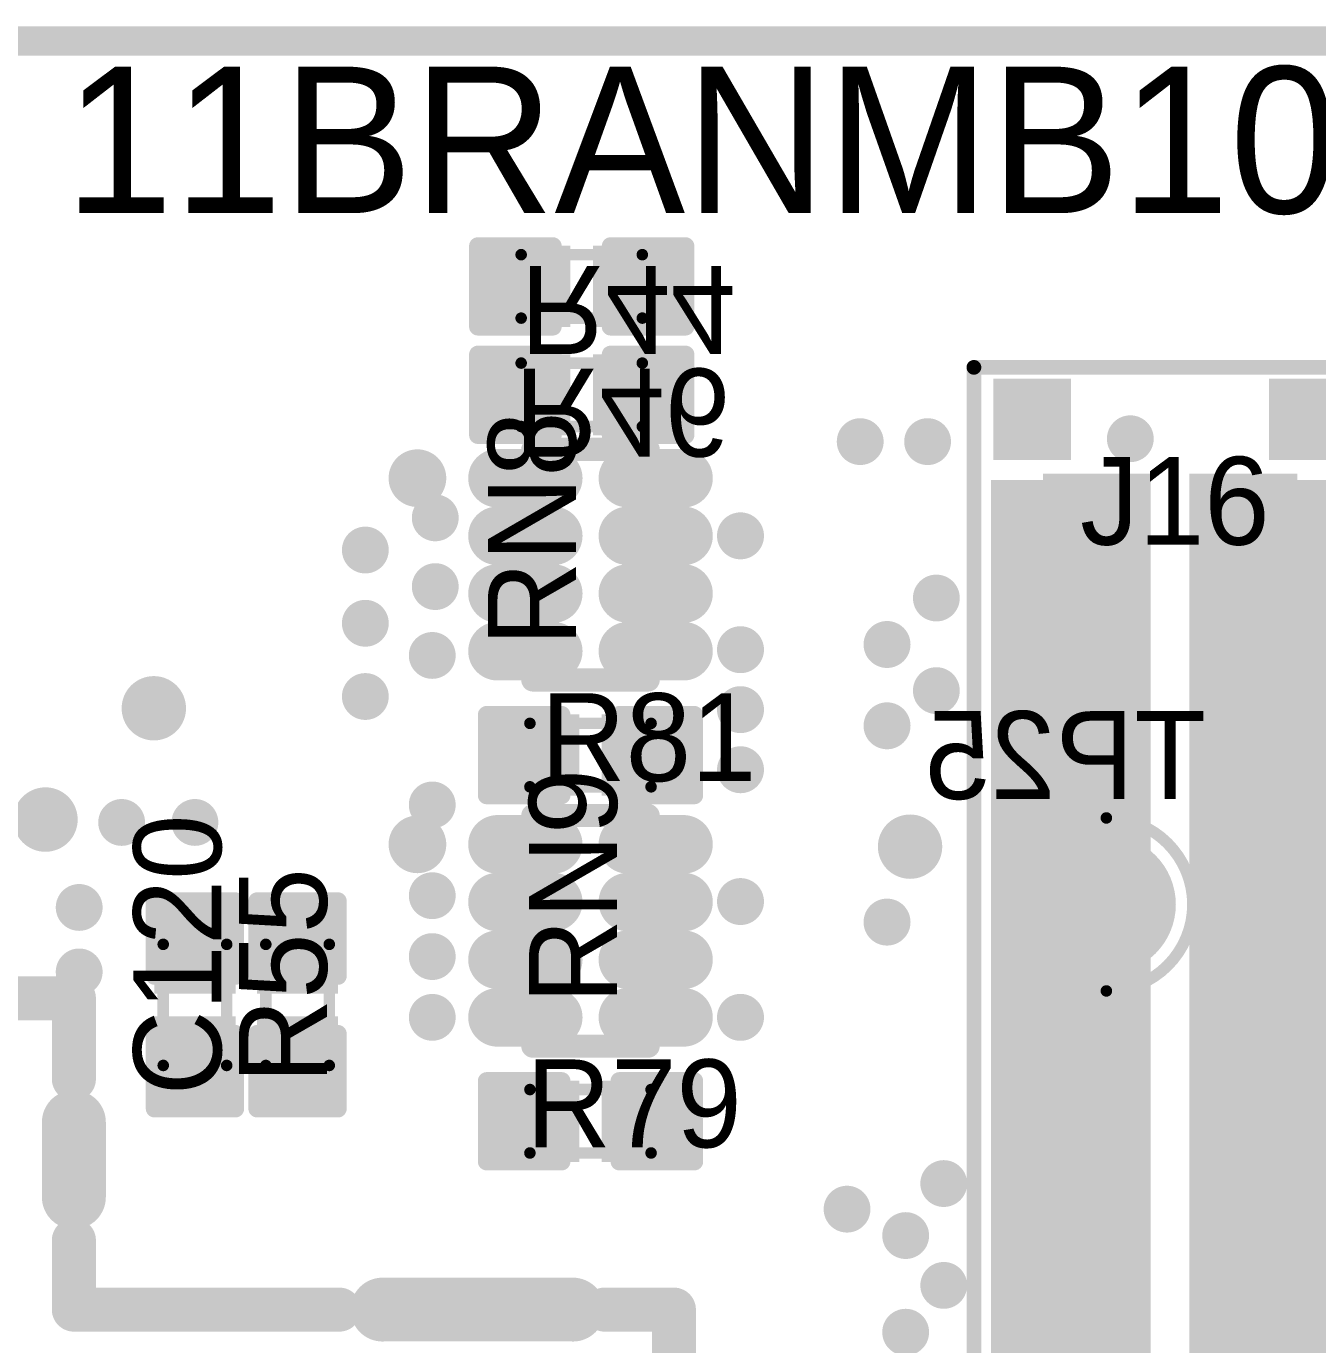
# Model space of a CAD drawing. Extents: x 722 to 1072, y 754 to 1061.
# Drawn here: x 757.95 to 769.14, y 1049.3 to 1060.73 of the extents above; entities that cross this region are included whole.
import ezdxf

# ---------------------------------------------------------------- set-up
doc = ezdxf.new("R2010")
doc.units = 0
doc.layers.get('0').update_dxf_attribs({"linetype": 'CONTINUOUS'})
for name, color, linetype in [('BOTTOMOVERLAY', 54, 'CONTINUOUS'), ('BOTTOMPASTE', 16, 'CONTINUOUS'), ('BOTTOMSOLDER', 6, 'CONTINUOUS'), ('KEEPOUTLAYER', 6, 'CONTINUOUS'), ('MECHANICAL13', 56, 'CONTINUOUS'), ('MULTILAYER', 9, 'CONTINUOUS'), ('TOPOVERLAY', 2, 'CONTINUOUS'), ('TOPPASTE', 8, 'CONTINUOUS'), ('TOPSOLDER', 216, 'CONTINUOUS'), ('VIAHOLELAYER', 16, 'CONTINUOUS')]:
    doc.layers.add(name, color=color, linetype=linetype)

# ---------------------------------------------------------------- blocks, each defined once
blk = doc.blocks.new('RCA50_8_3_39')
at = {"layer": 'TOPOVERLAY', "const_width": 0.2}
for points in [[(-0.5, 1), (0.5, 1)], [(-0.375, 1), (0.375, 1)], [(-0.5, -1), (0.5, -1)], [(-0.375, -1), (0.375, -1)]]:
    blk.add_lwpolyline(points, dxfattribs=at)
at = {"layer": 'TOPOVERLAY'}
for points, const_width in [([(-0.55, 1, 1), (-0.45, 1, 1)], 0.0999), ([(-0.425, 1, 1), (-0.325, 1, 1)], 0.0999), ([(0.325, 1, 1), (0.425, 1, 1)], 0.0999), ([(0.45, 1, 1), (0.55, 1, 1)], 0.0999), ([(-1.375, 0.75, 1), (-1.625, 0.75, 1)], 0.25), ([(-1.375, 0.75, 1), (-1.625, 0.75, 1)], 0.25), ([(-1.688, 0.75, 1), (-1.563, 0.75, 1)], 0.125), ([(-1.688, 0.75, 1), (-1.563, 0.75, 1)], 0.125), ([(-1.437, 0.75, 1), (-1.312, 0.75, 1)], 0.125), ([(-1.437, 0.75, 1), (-1.312, 0.75, 1)], 0.125), ([(-0.55, -1, 1), (-0.45, -1, 1)], 0.0999), ([(-0.425, -1, 1), (-0.325, -1, 1)], 0.0999), ([(0.325, -1, 1), (0.425, -1, 1)], 0.0999), ([(0.45, -1, 1), (0.55, -1, 1)], 0.0999)]:
    blk.add_lwpolyline(points, format="xyb", close=True, dxfattribs=dict(at, const_width=const_width))
at = {"layer": 'TOPPASTE', "const_width": 0.305}
for points in [[(-0.323, 0.75), (-0.806, 0.75)], [(0.806, 0.75), (0.324, 0.75)], [(-0.323, 0.25), (-0.806, 0.25)], [(0.806, 0.25), (0.324, 0.25)], [(-0.323, -0.25), (-0.806, -0.25)], [(0.806, -0.25), (0.324, -0.25)], [(-0.323, -0.75), (-0.806, -0.75)], [(0.806, -0.75), (0.324, -0.75)]]:
    blk.add_lwpolyline(points, dxfattribs=at)
at = {"layer": 'TOPPASTE', "const_width": 0.152}
for points in [[(-0.882, 0.75, 1), (-0.73, 0.75, 1)], [(-0.4, 0.75, 1), (-0.247, 0.75, 1)], [(0.248, 0.75, 1), (0.4, 0.75, 1)], [(0.73, 0.75, 1), (0.883, 0.75, 1)], [(-0.882, 0.25, 1), (-0.73, 0.25, 1)], [(-0.4, 0.25, 1), (-0.247, 0.25, 1)], [(0.248, 0.25, 1), (0.4, 0.25, 1)], [(0.73, 0.25, 1), (0.883, 0.25, 1)], [(-0.882, -0.25, 1), (-0.73, -0.25, 1)], [(-0.4, -0.25, 1), (-0.247, -0.25, 1)], [(0.248, -0.25, 1), (0.4, -0.25, 1)], [(0.73, -0.25, 1), (0.883, -0.25, 1)], [(-0.882, -0.75, 1), (-0.73, -0.75, 1)], [(-0.4, -0.75, 1), (-0.247, -0.75, 1)], [(0.248, -0.75, 1), (0.4, -0.75, 1)], [(0.73, -0.75, 1), (0.883, -0.75, 1)]]:
    blk.add_lwpolyline(points, format="xyb", close=True, dxfattribs=at)
at = {"layer": 'TOPSOLDER', "const_width": 0.508}
for points in [[(-0.323, 0.75), (-0.806, 0.75)], [(0.806, 0.75), (0.324, 0.75)], [(-0.323, 0.25), (-0.806, 0.25)], [(0.806, 0.25), (0.324, 0.25)], [(-0.323, -0.25), (-0.806, -0.25)], [(0.806, -0.25), (0.324, -0.25)], [(-0.323, -0.75), (-0.806, -0.75)], [(0.806, -0.75), (0.324, -0.75)]]:
    blk.add_lwpolyline(points, dxfattribs=at)
at = {"layer": 'TOPSOLDER', "const_width": 0.254}
for points in [[(-0.933, 0.75, 1), (-0.679, 0.75, 1)], [(-0.45, 0.75, 1), (-0.196, 0.75, 1)], [(0.197, 0.75, 1), (0.451, 0.75, 1)], [(0.679, 0.75, 1), (0.933, 0.75, 1)], [(-0.933, 0.25, 1), (-0.679, 0.25, 1)], [(-0.45, 0.25, 1), (-0.196, 0.25, 1)], [(0.197, 0.25, 1), (0.451, 0.25, 1)], [(0.679, 0.25, 1), (0.933, 0.25, 1)], [(-0.933, -0.25, 1), (-0.679, -0.25, 1)], [(-0.45, -0.25, 1), (-0.196, -0.25, 1)], [(0.197, -0.25, 1), (0.451, -0.25, 1)], [(0.679, -0.25, 1), (0.933, -0.25, 1)], [(-0.933, -0.75, 1), (-0.679, -0.75, 1)], [(-0.45, -0.75, 1), (-0.196, -0.75, 1)], [(0.197, -0.75, 1), (0.451, -0.75, 1)], [(0.679, -0.75, 1), (0.933, -0.75, 1)]]:
    blk.add_lwpolyline(points, format="xyb", close=True, dxfattribs=at)
blk = doc.blocks.new('TESTPOINT2_B_48')
at = {"layer": 'BOTTOMOVERLAY'}
for points, const_width in [([(0.75, 0, 1), (-0.75, 0, 1)], 0.1), ([(-0.775, 0, 1), (-0.725, 0, 1)], 0.05), ([(0.725, 0, 1), (0.775, 0, 1)], 0.05)]:
    blk.add_lwpolyline(points, format="xyb", close=True, dxfattribs=dict(at, const_width=const_width))
at = {"layer": 'BOTTOMPASTE', "const_width": 0.5}
blk.add_lwpolyline([(-0.25, 0, 1), (0.25, 0, 1)], format="xyb", close=True, dxfattribs=at)
at = {"layer": 'BOTTOMSOLDER', "const_width": 0.602}
blk.add_lwpolyline([(-0.301, 0, 1), (0.301, 0, 1)], format="xyb", close=True, dxfattribs=at)
blk = doc.blocks.new('C_0402_99')
at = {"layer": 'MECHANICAL13', "const_width": 0.1}
for points in [[(-0.525, 0.275), (0.525, 0.275)], [(-0.525, 0.275), (-0.525, -0.275)], [(0.525, 0.275), (0.525, -0.275)], [(-0.525, -0.275), (0.525, -0.275)]]:
    blk.add_lwpolyline(points, dxfattribs=at)
at = {"layer": 'MECHANICAL13', "const_width": 0.05}
for points in [[(-0.55, 0.275, 1), (-0.5, 0.275, 1)], [(-0.55, 0.275, 1), (-0.5, 0.275, 1)], [(0.5, 0.275, 1), (0.55, 0.275, 1)], [(0.5, 0.275, 1), (0.55, 0.275, 1)], [(-0.55, -0.275, 1), (-0.5, -0.275, 1)], [(-0.55, -0.275, 1), (-0.5, -0.275, 1)], [(0.5, -0.275, 1), (0.55, -0.275, 1)], [(0.5, -0.275, 1), (0.55, -0.275, 1)]]:
    blk.add_lwpolyline(points, format="xyb", close=True, dxfattribs=at)
at = {"layer": 'TOPOVERLAY', "const_width": 0.152}
for points in [[(-0.9, 0.35), (-0.25, 0.35)], [(-0.9, 0.35), (-0.9, -0.35)], [(0.25, 0.35), (0.9, 0.35)], [(0.9, 0.35), (0.9, -0.35)], [(-0.9, -0.35), (-0.25, -0.35)], [(0.25, -0.35), (0.9, -0.35)]]:
    blk.add_lwpolyline(points, dxfattribs=at)
at = {"layer": 'TOPOVERLAY', "const_width": 0.0762}
for points in [[(-0.938, 0.35, 1), (-0.862, 0.35, 1)], [(-0.938, 0.35, 1), (-0.862, 0.35, 1)], [(-0.288, 0.35, 1), (-0.212, 0.35, 1)], [(0.212, 0.35, 1), (0.288, 0.35, 1)], [(0.862, 0.35, 1), (0.938, 0.35, 1)], [(0.862, 0.35, 1), (0.938, 0.35, 1)], [(-0.938, -0.35, 1), (-0.862, -0.35, 1)], [(-0.938, -0.35, 1), (-0.862, -0.35, 1)], [(-0.288, -0.35, 1), (-0.212, -0.35, 1)], [(0.212, -0.35, 1), (0.288, -0.35, 1)], [(0.862, -0.35, 1), (0.938, -0.35, 1)], [(0.862, -0.35, 1), (0.938, -0.35, 1)]]:
    blk.add_lwpolyline(points, format="xyb", close=True, dxfattribs=at)
at = {"layer": 'TOPPASTE'}
for points in [[(-0.2, -0.25), (-0.2, 0.25), (-0.8, -0.25), (-0.8, 0.25)], [(0.8, -0.25), (0.8, 0.25), (0.2, -0.25), (0.2, 0.25)]]:
    blk.add_solid(points, dxfattribs=at)
at = {"layer": 'TOPSOLDER'}
for points in [[(-0.098, -0.352), (-0.098, 0.352), (-0.902, -0.352), (-0.902, 0.352)], [(0.902, -0.352), (0.902, 0.352), (0.098, -0.352), (0.098, 0.352)]]:
    blk.add_solid(points, dxfattribs=at)
blk = doc.blocks.new('R_0402_B_242')
at = {"layer": 'BOTTOMOVERLAY', "const_width": 0.152}
for points in [[(-0.25, 0.35), (-0.9, 0.35)], [(-0.9, 0.35), (-0.9, -0.35)], [(0.9, 0.35), (0.25, 0.35)], [(0.9, 0.35), (0.9, -0.35)], [(-0.25, -0.35), (-0.9, -0.35)], [(0.9, -0.35), (0.25, -0.35)]]:
    blk.add_lwpolyline(points, dxfattribs=at)
at = {"layer": 'BOTTOMOVERLAY', "const_width": 0.0762}
for points in [[(-0.938, 0.35, 1), (-0.862, 0.35, 1)], [(-0.938, 0.35, 1), (-0.862, 0.35, 1)], [(-0.288, 0.35, 1), (-0.212, 0.35, 1)], [(0.212, 0.35, 1), (0.288, 0.35, 1)], [(0.862, 0.35, 1), (0.938, 0.35, 1)], [(0.862, 0.35, 1), (0.938, 0.35, 1)], [(-0.938, -0.35, 1), (-0.862, -0.35, 1)], [(-0.938, -0.35, 1), (-0.862, -0.35, 1)], [(-0.288, -0.35, 1), (-0.212, -0.35, 1)], [(0.212, -0.35, 1), (0.288, -0.35, 1)], [(0.862, -0.35, 1), (0.938, -0.35, 1)], [(0.862, -0.35, 1), (0.938, -0.35, 1)]]:
    blk.add_lwpolyline(points, format="xyb", close=True, dxfattribs=at)
at = {"layer": 'BOTTOMPASTE'}
for points in [[(-0.8, 0.25), (-0.8, -0.25), (-0.2, 0.25), (-0.2, -0.25)], [(0.2, 0.25), (0.2, -0.25), (0.8, 0.25), (0.8, -0.25)]]:
    blk.add_solid(points, dxfattribs=at)
at = {"layer": 'BOTTOMSOLDER'}
for points in [[(-0.902, 0.352), (-0.902, -0.352), (-0.098, 0.352), (-0.098, -0.352)], [(0.098, 0.352), (0.098, -0.352), (0.902, 0.352), (0.902, -0.352)]]:
    blk.add_solid(points, dxfattribs=at)
at = {"layer": 'MECHANICAL13', "const_width": 0.1}
for points in [[(0.525, 0.275), (-0.525, 0.275)], [(-0.525, 0.275), (-0.525, -0.275)], [(0.525, 0.275), (0.525, -0.275)], [(0.525, -0.275), (-0.525, -0.275)]]:
    blk.add_lwpolyline(points, dxfattribs=at)
at = {"layer": 'MECHANICAL13', "const_width": 0.05}
for points in [[(-0.55, 0.275, 1), (-0.5, 0.275, 1)], [(-0.55, 0.275, 1), (-0.5, 0.275, 1)], [(0.5, 0.275, 1), (0.55, 0.275, 1)], [(0.5, 0.275, 1), (0.55, 0.275, 1)], [(-0.55, -0.275, 1), (-0.5, -0.275, 1)], [(-0.55, -0.275, 1), (-0.5, -0.275, 1)], [(0.5, -0.275, 1), (0.55, -0.275, 1)], [(0.5, -0.275, 1), (0.55, -0.275, 1)]]:
    blk.add_lwpolyline(points, format="xyb", close=True, dxfattribs=at)
blk = doc.blocks.new('R_0402_B_244')
at = {"layer": 'BOTTOMOVERLAY', "const_width": 0.152}
for points in [[(-0.25, 0.35), (-0.9, 0.35)], [(-0.9, 0.35), (-0.9, -0.35)], [(0.9, 0.35), (0.25, 0.35)], [(0.9, 0.35), (0.9, -0.35)], [(-0.25, -0.35), (-0.9, -0.35)], [(0.9, -0.35), (0.25, -0.35)]]:
    blk.add_lwpolyline(points, dxfattribs=at)
at = {"layer": 'BOTTOMOVERLAY', "const_width": 0.0762}
for points in [[(-0.938, 0.35, 1), (-0.862, 0.35, 1)], [(-0.938, 0.35, 1), (-0.862, 0.35, 1)], [(-0.288, 0.35, 1), (-0.212, 0.35, 1)], [(0.212, 0.35, 1), (0.288, 0.35, 1)], [(0.862, 0.35, 1), (0.938, 0.35, 1)], [(0.862, 0.35, 1), (0.938, 0.35, 1)], [(-0.938, -0.35, 1), (-0.862, -0.35, 1)], [(-0.938, -0.35, 1), (-0.862, -0.35, 1)], [(-0.288, -0.35, 1), (-0.212, -0.35, 1)], [(0.212, -0.35, 1), (0.288, -0.35, 1)], [(0.862, -0.35, 1), (0.938, -0.35, 1)], [(0.862, -0.35, 1), (0.938, -0.35, 1)]]:
    blk.add_lwpolyline(points, format="xyb", close=True, dxfattribs=at)
at = {"layer": 'BOTTOMPASTE'}
for points in [[(-0.8, 0.25), (-0.8, -0.25), (-0.2, 0.25), (-0.2, -0.25)], [(0.2, 0.25), (0.2, -0.25), (0.8, 0.25), (0.8, -0.25)]]:
    blk.add_solid(points, dxfattribs=at)
at = {"layer": 'BOTTOMSOLDER'}
for points in [[(-0.902, 0.352), (-0.902, -0.352), (-0.098, 0.352), (-0.098, -0.352)], [(0.098, 0.352), (0.098, -0.352), (0.902, 0.352), (0.902, -0.352)]]:
    blk.add_solid(points, dxfattribs=at)
at = {"layer": 'MECHANICAL13', "const_width": 0.1}
for points in [[(0.525, 0.275), (-0.525, 0.275)], [(-0.525, 0.275), (-0.525, -0.275)], [(0.525, 0.275), (0.525, -0.275)], [(0.525, -0.275), (-0.525, -0.275)]]:
    blk.add_lwpolyline(points, dxfattribs=at)
at = {"layer": 'MECHANICAL13', "const_width": 0.05}
for points in [[(-0.55, 0.275, 1), (-0.5, 0.275, 1)], [(-0.55, 0.275, 1), (-0.5, 0.275, 1)], [(0.5, 0.275, 1), (0.55, 0.275, 1)], [(0.5, 0.275, 1), (0.55, 0.275, 1)], [(-0.55, -0.275, 1), (-0.5, -0.275, 1)], [(-0.55, -0.275, 1), (-0.5, -0.275, 1)], [(0.5, -0.275, 1), (0.55, -0.275, 1)], [(0.5, -0.275, 1), (0.55, -0.275, 1)]]:
    blk.add_lwpolyline(points, format="xyb", close=True, dxfattribs=at)
blk = doc.blocks.new('R_0402_248')
at = {"layer": 'MECHANICAL13', "const_width": 0.1}
for points in [[(0.525, 0.275), (-0.525, 0.275)], [(-0.525, -0.275), (-0.525, 0.275)], [(0.525, -0.275), (0.525, 0.275)], [(0.525, -0.275), (-0.525, -0.275)]]:
    blk.add_lwpolyline(points, dxfattribs=at)
at = {"layer": 'MECHANICAL13', "const_width": 0.05}
for points in [[(-0.55, 0.275, 1), (-0.5, 0.275, 1)], [(-0.55, 0.275, 1), (-0.5, 0.275, 1)], [(0.5, 0.275, 1), (0.55, 0.275, 1)], [(0.5, 0.275, 1), (0.55, 0.275, 1)], [(-0.55, -0.275, 1), (-0.5, -0.275, 1)], [(-0.55, -0.275, 1), (-0.5, -0.275, 1)], [(0.5, -0.275, 1), (0.55, -0.275, 1)], [(0.5, -0.275, 1), (0.55, -0.275, 1)]]:
    blk.add_lwpolyline(points, format="xyb", close=True, dxfattribs=at)
at = {"layer": 'TOPOVERLAY', "const_width": 0.152}
for points in [[(-0.25, 0.35), (-0.9, 0.35)], [(-0.9, -0.35), (-0.9, 0.35)], [(0.9, 0.35), (0.25, 0.35)], [(0.9, -0.35), (0.9, 0.35)], [(-0.25, -0.35), (-0.9, -0.35)], [(0.9, -0.35), (0.25, -0.35)]]:
    blk.add_lwpolyline(points, dxfattribs=at)
at = {"layer": 'TOPOVERLAY', "const_width": 0.0762}
for points in [[(-0.938, 0.35, 1), (-0.862, 0.35, 1)], [(-0.938, 0.35, 1), (-0.862, 0.35, 1)], [(-0.288, 0.35, 1), (-0.212, 0.35, 1)], [(0.212, 0.35, 1), (0.288, 0.35, 1)], [(0.862, 0.35, 1), (0.938, 0.35, 1)], [(0.862, 0.35, 1), (0.938, 0.35, 1)], [(-0.938, -0.35, 1), (-0.862, -0.35, 1)], [(-0.938, -0.35, 1), (-0.862, -0.35, 1)], [(-0.288, -0.35, 1), (-0.212, -0.35, 1)], [(0.212, -0.35, 1), (0.288, -0.35, 1)], [(0.862, -0.35, 1), (0.938, -0.35, 1)], [(0.862, -0.35, 1), (0.938, -0.35, 1)]]:
    blk.add_lwpolyline(points, format="xyb", close=True, dxfattribs=at)
at = {"layer": 'TOPPASTE'}
for points in [[(-0.2, -0.25), (-0.2, 0.25), (-0.8, -0.25), (-0.8, 0.25)], [(0.8, -0.25), (0.8, 0.25), (0.2, -0.25), (0.2, 0.25)]]:
    blk.add_solid(points, dxfattribs=at)
at = {"layer": 'TOPSOLDER'}
for points in [[(-0.098, -0.352), (-0.098, 0.352), (-0.902, -0.352), (-0.902, 0.352)], [(0.902, -0.352), (0.902, 0.352), (0.098, -0.352), (0.098, 0.352)]]:
    blk.add_solid(points, dxfattribs=at)
blk = doc.blocks.new('R_0402_260')
at = {"layer": 'MECHANICAL13', "const_width": 0.1}
for points in [[(-0.525, 0.275), (0.525, 0.275)], [(-0.525, -0.275), (-0.525, 0.275)], [(0.525, -0.275), (0.525, 0.275)], [(-0.525, -0.275), (0.525, -0.275)]]:
    blk.add_lwpolyline(points, dxfattribs=at)
at = {"layer": 'MECHANICAL13', "const_width": 0.05}
for points in [[(-0.55, 0.275, 1), (-0.5, 0.275, 1)], [(-0.55, 0.275, 1), (-0.5, 0.275, 1)], [(0.5, 0.275, 1), (0.55, 0.275, 1)], [(0.5, 0.275, 1), (0.55, 0.275, 1)], [(-0.55, -0.275, 1), (-0.5, -0.275, 1)], [(-0.55, -0.275, 1), (-0.5, -0.275, 1)], [(0.5, -0.275, 1), (0.55, -0.275, 1)], [(0.5, -0.275, 1), (0.55, -0.275, 1)]]:
    blk.add_lwpolyline(points, format="xyb", close=True, dxfattribs=at)
at = {"layer": 'TOPOVERLAY', "const_width": 0.152}
for points in [[(-0.9, 0.35), (-0.25, 0.35)], [(-0.9, -0.35), (-0.9, 0.35)], [(0.25, 0.35), (0.9, 0.35)], [(0.9, -0.35), (0.9, 0.35)], [(-0.9, -0.35), (-0.25, -0.35)], [(0.25, -0.35), (0.9, -0.35)]]:
    blk.add_lwpolyline(points, dxfattribs=at)
at = {"layer": 'TOPOVERLAY', "const_width": 0.0762}
for points in [[(-0.938, 0.35, 1), (-0.862, 0.35, 1)], [(-0.938, 0.35, 1), (-0.862, 0.35, 1)], [(-0.288, 0.35, 1), (-0.212, 0.35, 1)], [(0.212, 0.35, 1), (0.288, 0.35, 1)], [(0.862, 0.35, 1), (0.938, 0.35, 1)], [(0.862, 0.35, 1), (0.938, 0.35, 1)], [(-0.938, -0.35, 1), (-0.862, -0.35, 1)], [(-0.938, -0.35, 1), (-0.862, -0.35, 1)], [(-0.288, -0.35, 1), (-0.212, -0.35, 1)], [(0.212, -0.35, 1), (0.288, -0.35, 1)], [(0.862, -0.35, 1), (0.938, -0.35, 1)], [(0.862, -0.35, 1), (0.938, -0.35, 1)]]:
    blk.add_lwpolyline(points, format="xyb", close=True, dxfattribs=at)
at = {"layer": 'TOPPASTE'}
for points in [[(-0.2, -0.25), (-0.2, 0.25), (-0.8, -0.25), (-0.8, 0.25)], [(0.8, -0.25), (0.8, 0.25), (0.2, -0.25), (0.2, 0.25)]]:
    blk.add_solid(points, dxfattribs=at)
at = {"layer": 'TOPSOLDER'}
for points in [[(-0.098, -0.352), (-0.098, 0.352), (-0.902, -0.352), (-0.902, 0.352)], [(0.902, -0.352), (0.902, 0.352), (0.098, -0.352), (0.098, 0.352)]]:
    blk.add_solid(points, dxfattribs=at)
blk = doc.blocks.new('R_0402_263')
at = {"layer": 'MECHANICAL13', "const_width": 0.1}
for points in [[(-0.525, -0.275), (-0.525, 0.275)], [(-0.525, 0.275), (0.525, 0.275)], [(0.525, -0.275), (0.525, 0.275)], [(-0.525, -0.275), (0.525, -0.275)]]:
    blk.add_lwpolyline(points, dxfattribs=at)
at = {"layer": 'MECHANICAL13', "const_width": 0.05}
for points in [[(-0.55, 0.275, 1), (-0.5, 0.275, 1)], [(-0.55, 0.275, 1), (-0.5, 0.275, 1)], [(0.5, 0.275, 1), (0.55, 0.275, 1)], [(0.5, 0.275, 1), (0.55, 0.275, 1)], [(-0.55, -0.275, 1), (-0.5, -0.275, 1)], [(-0.55, -0.275, 1), (-0.5, -0.275, 1)], [(0.5, -0.275, 1), (0.55, -0.275, 1)], [(0.5, -0.275, 1), (0.55, -0.275, 1)]]:
    blk.add_lwpolyline(points, format="xyb", close=True, dxfattribs=at)
at = {"layer": 'TOPOVERLAY', "const_width": 0.152}
for points in [[(-0.9, -0.35), (-0.9, 0.35)], [(-0.9, 0.35), (-0.25, 0.35)], [(0.25, 0.35), (0.9, 0.35)], [(0.9, -0.35), (0.9, 0.35)], [(-0.9, -0.35), (-0.25, -0.35)], [(0.25, -0.35), (0.9, -0.35)]]:
    blk.add_lwpolyline(points, dxfattribs=at)
at = {"layer": 'TOPOVERLAY', "const_width": 0.0762}
for points in [[(-0.938, 0.35, 1), (-0.862, 0.35, 1)], [(-0.938, 0.35, 1), (-0.862, 0.35, 1)], [(-0.288, 0.35, 1), (-0.212, 0.35, 1)], [(0.212, 0.35, 1), (0.288, 0.35, 1)], [(0.862, 0.35, 1), (0.938, 0.35, 1)], [(0.862, 0.35, 1), (0.938, 0.35, 1)], [(-0.938, -0.35, 1), (-0.862, -0.35, 1)], [(-0.938, -0.35, 1), (-0.862, -0.35, 1)], [(-0.288, -0.35, 1), (-0.212, -0.35, 1)], [(0.212, -0.35, 1), (0.288, -0.35, 1)], [(0.862, -0.35, 1), (0.938, -0.35, 1)], [(0.862, -0.35, 1), (0.938, -0.35, 1)]]:
    blk.add_lwpolyline(points, format="xyb", close=True, dxfattribs=at)
at = {"layer": 'TOPPASTE'}
for points in [[(-0.2, -0.25), (-0.2, 0.25), (-0.8, -0.25), (-0.8, 0.25)], [(0.8, -0.25), (0.8, 0.25), (0.2, -0.25), (0.2, 0.25)]]:
    blk.add_solid(points, dxfattribs=at)
at = {"layer": 'TOPSOLDER'}
for points in [[(-0.098, -0.352), (-0.098, 0.352), (-0.902, -0.352), (-0.902, 0.352)], [(0.902, -0.352), (0.902, 0.352), (0.098, -0.352), (0.098, 0.352)]]:
    blk.add_solid(points, dxfattribs=at)
blk = doc.blocks.new('RCA50_8_3_281')
at = {"layer": 'TOPOVERLAY', "const_width": 0.2}
for points in [[(-0.5, 1), (0.5, 1)], [(-0.375, 1), (0.375, 1)], [(-0.5, -1), (0.5, -1)], [(-0.375, -1), (0.375, -1)]]:
    blk.add_lwpolyline(points, dxfattribs=at)
at = {"layer": 'TOPOVERLAY'}
for points, const_width in [([(-0.55, 1, 1), (-0.45, 1, 1)], 0.0999), ([(-0.425, 1, 1), (-0.325, 1, 1)], 0.0999), ([(0.325, 1, 1), (0.425, 1, 1)], 0.0999), ([(0.45, 1, 1), (0.55, 1, 1)], 0.0999), ([(-1.375, 0.75, 1), (-1.625, 0.75, 1)], 0.25), ([(-1.375, 0.75, 1), (-1.625, 0.75, 1)], 0.25), ([(-1.688, 0.75, 1), (-1.563, 0.75, 1)], 0.125), ([(-1.688, 0.75, 1), (-1.563, 0.75, 1)], 0.125), ([(-1.437, 0.75, 1), (-1.312, 0.75, 1)], 0.125), ([(-1.437, 0.75, 1), (-1.312, 0.75, 1)], 0.125), ([(-0.55, -1, 1), (-0.45, -1, 1)], 0.0999), ([(-0.425, -1, 1), (-0.325, -1, 1)], 0.0999), ([(0.325, -1, 1), (0.425, -1, 1)], 0.0999), ([(0.45, -1, 1), (0.55, -1, 1)], 0.0999)]:
    blk.add_lwpolyline(points, format="xyb", close=True, dxfattribs=dict(at, const_width=const_width))
at = {"layer": 'TOPPASTE', "const_width": 0.305}
for points in [[(-0.323, 0.75), (-0.806, 0.75)], [(0.806, 0.75), (0.324, 0.75)], [(-0.323, 0.25), (-0.806, 0.25)], [(0.806, 0.25), (0.324, 0.25)], [(-0.323, -0.25), (-0.806, -0.25)], [(0.806, -0.25), (0.324, -0.25)], [(-0.323, -0.75), (-0.806, -0.75)], [(0.806, -0.75), (0.324, -0.75)]]:
    blk.add_lwpolyline(points, dxfattribs=at)
at = {"layer": 'TOPPASTE', "const_width": 0.152}
for points in [[(-0.882, 0.75, 1), (-0.73, 0.75, 1)], [(-0.4, 0.75, 1), (-0.247, 0.75, 1)], [(0.248, 0.75, 1), (0.4, 0.75, 1)], [(0.73, 0.75, 1), (0.883, 0.75, 1)], [(-0.882, 0.25, 1), (-0.73, 0.25, 1)], [(-0.4, 0.25, 1), (-0.247, 0.25, 1)], [(0.248, 0.25, 1), (0.4, 0.25, 1)], [(0.73, 0.25, 1), (0.883, 0.25, 1)], [(-0.882, -0.25, 1), (-0.73, -0.25, 1)], [(-0.4, -0.25, 1), (-0.247, -0.25, 1)], [(0.248, -0.25, 1), (0.4, -0.25, 1)], [(0.73, -0.25, 1), (0.883, -0.25, 1)], [(-0.882, -0.75, 1), (-0.73, -0.75, 1)], [(-0.4, -0.75, 1), (-0.247, -0.75, 1)], [(0.248, -0.75, 1), (0.4, -0.75, 1)], [(0.73, -0.75, 1), (0.883, -0.75, 1)]]:
    blk.add_lwpolyline(points, format="xyb", close=True, dxfattribs=at)
at = {"layer": 'TOPSOLDER', "const_width": 0.508}
for points in [[(-0.323, 0.75), (-0.806, 0.75)], [(0.806, 0.75), (0.324, 0.75)], [(-0.323, 0.25), (-0.806, 0.25)], [(0.806, 0.25), (0.324, 0.25)], [(-0.323, -0.25), (-0.806, -0.25)], [(0.806, -0.25), (0.324, -0.25)], [(-0.323, -0.75), (-0.806, -0.75)], [(0.806, -0.75), (0.324, -0.75)]]:
    blk.add_lwpolyline(points, dxfattribs=at)
at = {"layer": 'TOPSOLDER', "const_width": 0.254}
for points in [[(-0.933, 0.75, 1), (-0.679, 0.75, 1)], [(-0.45, 0.75, 1), (-0.196, 0.75, 1)], [(0.197, 0.75, 1), (0.451, 0.75, 1)], [(0.679, 0.75, 1), (0.933, 0.75, 1)], [(-0.933, 0.25, 1), (-0.679, 0.25, 1)], [(-0.45, 0.25, 1), (-0.196, 0.25, 1)], [(0.197, 0.25, 1), (0.451, 0.25, 1)], [(0.679, 0.25, 1), (0.933, 0.25, 1)], [(-0.933, -0.25, 1), (-0.679, -0.25, 1)], [(-0.45, -0.25, 1), (-0.196, -0.25, 1)], [(0.197, -0.25, 1), (0.451, -0.25, 1)], [(0.679, -0.25, 1), (0.933, -0.25, 1)], [(-0.933, -0.75, 1), (-0.679, -0.75, 1)], [(-0.45, -0.75, 1), (-0.196, -0.75, 1)], [(0.197, -0.75, 1), (0.451, -0.75, 1)], [(0.679, -0.75, 1), (0.933, -0.75, 1)]]:
    blk.add_lwpolyline(points, format="xyb", close=True, dxfattribs=at)
blk = doc.blocks.new('503304_4240_292')
at = {"layer": 'TOPOVERLAY'}
for points, const_width in [([(-4, 1.778), (-4, 2.032)], 0.2), ([(5.207, 1.7), (-5.2, 1.7)], 0.127), ([(-5.2, -1.7), (-5.2, 1.7)], 0.127), ([(5.207, -1.7), (5.207, 1.7)], 0.127), ([(5.207, -1.7), (-5.2, -1.7)], 0.127)]:
    blk.add_lwpolyline(points, dxfattribs=dict(at, const_width=const_width))
for points, const_width in [([(-4.05, 2.032, 1), (-3.95, 2.032, 1)], 0.1), ([(-4.05, 1.778, 1), (-3.95, 1.778, 1)], 0.1), ([(-5.232, 1.7, 1), (-5.168, 1.7, 1)], 0.0635), ([(-5.232, 1.7, 1), (-5.168, 1.7, 1)], 0.0635), ([(5.175, 1.7, 1), (5.239, 1.7, 1)], 0.0635), ([(5.175, 1.7, 1), (5.239, 1.7, 1)], 0.0635), ([(-5.232, -1.7, 1), (-5.168, -1.7, 1)], 0.0635), ([(-5.232, -1.7, 1), (-5.168, -1.7, 1)], 0.0635), ([(5.175, -1.7, 1), (5.239, -1.7, 1)], 0.0635), ([(5.175, -1.7, 1), (5.239, -1.7, 1)], 0.0635)]:
    blk.add_lwpolyline(points, format="xyb", close=True, dxfattribs=dict(at, const_width=const_width))
at = {"layer": 'TOPPASTE'}
for points in [[(-4.5, 0.96), (-4.5, 1.43), (-5, 0.96), (-5, 1.43)], [(-3.88, 1), (-3.88, 1.45), (-4.12, 1), (-4.12, 1.45)], [(-3.48, 1), (-3.48, 1.45), (-3.72, 1), (-3.72, 1.45)], [(-3.08, 1), (-3.08, 1.45), (-3.32, 1), (-3.32, 1.45)], [(-2.68, 1), (-2.68, 1.45), (-2.92, 1), (-2.92, 1.45)], [(-2.28, 1), (-2.28, 1.45), (-2.52, 1), (-2.52, 1.45)], [(-1.88, 1), (-1.88, 1.45), (-2.12, 1), (-2.12, 1.45)], [(-1.48, 1), (-1.48, 1.45), (-1.72, 1), (-1.72, 1.45)], [(-1.08, 1), (-1.08, 1.45), (-1.32, 1), (-1.32, 1.45)], [(-0.68, 1), (-0.68, 1.45), (-0.92, 1), (-0.92, 1.45)], [(-0.28, 1), (-0.28, 1.45), (-0.52, 1), (-0.52, 1.45)], [(0.12, 1), (0.12, 1.45), (-0.12, 1), (-0.12, 1.45)], [(0.52, 1), (0.52, 1.45), (0.28, 1), (0.28, 1.45)], [(0.92, 1), (0.92, 1.45), (0.68, 1), (0.68, 1.45)], [(1.32, 1), (1.32, 1.45), (1.08, 1), (1.08, 1.45)], [(1.72, 1), (1.72, 1.45), (1.48, 1), (1.48, 1.45)], [(2.12, 1), (2.12, 1.45), (1.88, 1), (1.88, 1.45)], [(2.52, 1), (2.52, 1.45), (2.28, 1), (2.28, 1.45)], [(2.92, 1), (2.92, 1.45), (2.68, 1), (2.68, 1.45)], [(3.32, 1), (3.32, 1.45), (3.08, 1), (3.08, 1.45)], [(3.72, 1), (3.72, 1.45), (3.48, 1), (3.48, 1.45)], [(4.12, 1), (4.12, 1.45), (3.88, 1), (3.88, 1.45)], [(5, 0.96), (5, 1.43), (4.5, 0.96), (4.5, 1.43)], [(-3.825, 0.27), (-3.825, 1), (-4.175, 0.27), (-4.175, 1)], [(-3.425, 0.27), (-3.425, 1), (-3.775, 0.27), (-3.775, 1)], [(-3.025, 0.27), (-3.025, 1), (-3.375, 0.27), (-3.375, 1)], [(-2.625, 0.27), (-2.625, 1), (-2.975, 0.27), (-2.975, 1)], [(-2.225, 0.27), (-2.225, 1), (-2.575, 0.27), (-2.575, 1)], [(-1.825, 0.27), (-1.825, 1), (-2.175, 0.27), (-2.175, 1)], [(-1.425, 0.27), (-1.425, 1), (-1.775, 0.27), (-1.775, 1)], [(-1.025, 0.27), (-1.025, 1), (-1.375, 0.27), (-1.375, 1)], [(-0.625, 0.27), (-0.625, 1), (-0.975, 0.27), (-0.975, 1)], [(-0.225, 0.27), (-0.225, 1), (-0.575, 0.27), (-0.575, 1)], [(0.175, 0.27), (0.175, 1), (-0.175, 0.27), (-0.175, 1)], [(0.575, 0.27), (0.575, 1), (0.225, 0.27), (0.225, 1)], [(0.975, 0.27), (0.975, 1), (0.625, 0.27), (0.625, 1)], [(1.375, 0.27), (1.375, 1), (1.025, 0.27), (1.025, 1)], [(1.775, 0.27), (1.775, 1), (1.425, 0.27), (1.425, 1)], [(2.175, 0.27), (2.175, 1), (1.825, 0.27), (1.825, 1)], [(2.575, 0.27), (2.575, 1), (2.225, 0.27), (2.225, 1)], [(2.975, 0.27), (2.975, 1), (2.625, 0.27), (2.625, 1)], [(3.375, 0.27), (3.375, 1), (3.025, 0.27), (3.025, 1)], [(3.775, 0.27), (3.775, 1), (3.425, 0.27), (3.425, 1)], [(4.175, 0.27), (4.175, 1), (3.825, 0.27), (3.825, 1)], [(-3.825, -1), (-3.825, -0.27), (-4.175, -1), (-4.175, -0.27)], [(-3.425, -1), (-3.425, -0.27), (-3.775, -1), (-3.775, -0.27)], [(-3.025, -1), (-3.025, -0.27), (-3.375, -1), (-3.375, -0.27)], [(-2.975, -0.27), (-2.975, -1), (-2.625, -0.27), (-2.625, -1)], [(-2.575, -0.27), (-2.575, -1), (-2.225, -0.27), (-2.225, -1)], [(-2.175, -0.27), (-2.175, -1), (-1.825, -0.27), (-1.825, -1)], [(-1.775, -0.27), (-1.775, -1), (-1.425, -0.27), (-1.425, -1)], [(-1.375, -0.27), (-1.375, -1), (-1.025, -0.27), (-1.025, -1)], [(-0.975, -0.27), (-0.975, -1), (-0.625, -0.27), (-0.625, -1)], [(-0.575, -0.27), (-0.575, -1), (-0.225, -0.27), (-0.225, -1)], [(-0.175, -0.27), (-0.175, -1), (0.175, -0.27), (0.175, -1)], [(0.225, -0.27), (0.225, -1), (0.575, -0.27), (0.575, -1)], [(0.625, -0.27), (0.625, -1), (0.975, -0.27), (0.975, -1)], [(1.025, -0.27), (1.025, -1), (1.375, -0.27), (1.375, -1)], [(1.425, -0.27), (1.425, -1), (1.775, -0.27), (1.775, -1)], [(1.825, -0.27), (1.825, -1), (2.175, -0.27), (2.175, -1)], [(2.225, -0.27), (2.225, -1), (2.575, -0.27), (2.575, -1)], [(2.625, -0.27), (2.625, -1), (2.975, -0.27), (2.975, -1)], [(3.025, -0.27), (3.025, -1), (3.375, -0.27), (3.375, -1)], [(3.425, -0.27), (3.425, -1), (3.775, -0.27), (3.775, -1)], [(3.825, -0.27), (3.825, -1), (4.175, -0.27), (4.175, -1)], [(-4.5, -1.43), (-4.5, -0.96), (-5, -1.43), (-5, -0.96)], [(-3.88, -1.45), (-3.88, -1), (-4.12, -1.45), (-4.12, -1)], [(-3.48, -1.45), (-3.48, -1), (-3.72, -1.45), (-3.72, -1)], [(-3.08, -1.45), (-3.08, -1), (-3.32, -1.45), (-3.32, -1)], [(-2.92, -1), (-2.92, -1.45), (-2.68, -1), (-2.68, -1.45)], [(-2.52, -1), (-2.52, -1.45), (-2.28, -1), (-2.28, -1.45)], [(-2.12, -1), (-2.12, -1.45), (-1.88, -1), (-1.88, -1.45)], [(-1.72, -1), (-1.72, -1.45), (-1.48, -1), (-1.48, -1.45)], [(-1.32, -1), (-1.32, -1.45), (-1.08, -1), (-1.08, -1.45)], [(-0.92, -1), (-0.92, -1.45), (-0.68, -1), (-0.68, -1.45)], [(-0.52, -1), (-0.52, -1.45), (-0.28, -1), (-0.28, -1.45)], [(-0.12, -1), (-0.12, -1.45), (0.12, -1), (0.12, -1.45)], [(0.28, -1), (0.28, -1.45), (0.52, -1), (0.52, -1.45)], [(0.68, -1), (0.68, -1.45), (0.92, -1), (0.92, -1.45)], [(1.08, -1), (1.08, -1.45), (1.32, -1), (1.32, -1.45)], [(1.48, -1), (1.48, -1.45), (1.72, -1), (1.72, -1.45)], [(1.88, -1), (1.88, -1.45), (2.12, -1), (2.12, -1.45)], [(2.28, -1), (2.28, -1.45), (2.52, -1), (2.52, -1.45)], [(2.68, -1), (2.68, -1.45), (2.92, -1), (2.92, -1.45)], [(3.08, -1), (3.08, -1.45), (3.32, -1), (3.32, -1.45)], [(3.48, -1), (3.48, -1.45), (3.72, -1), (3.72, -1.45)], [(3.88, -1), (3.88, -1.45), (4.12, -1), (4.12, -1.45)], [(5, -1.43), (5, -0.96), (4.5, -1.43), (4.5, -0.96)]]:
    blk.add_solid(points, dxfattribs=at)
at = {"layer": 'TOPSOLDER'}
for points in [[(-4.398, 0.858), (-4.398, 1.532), (-5.102, 0.858), (-5.102, 1.532)], [(-3.778, 0.898), (-3.778, 1.552), (-4.222, 0.898), (-4.222, 1.552)], [(-3.378, 0.898), (-3.378, 1.552), (-3.822, 0.898), (-3.822, 1.552)], [(-2.978, 0.898), (-2.978, 1.552), (-3.422, 0.898), (-3.422, 1.552)], [(-2.578, 0.898), (-2.578, 1.552), (-3.022, 0.898), (-3.022, 1.552)], [(-2.178, 0.898), (-2.178, 1.552), (-2.622, 0.898), (-2.622, 1.552)], [(-1.778, 0.898), (-1.778, 1.552), (-2.222, 0.898), (-2.222, 1.552)], [(-1.378, 0.898), (-1.378, 1.552), (-1.822, 0.898), (-1.822, 1.552)], [(-0.978, 0.898), (-0.978, 1.552), (-1.422, 0.898), (-1.422, 1.552)], [(-0.578, 0.898), (-0.578, 1.552), (-1.022, 0.898), (-1.022, 1.552)], [(-0.178, 0.898), (-0.178, 1.552), (-0.622, 0.898), (-0.622, 1.552)], [(0.222, 0.898), (0.222, 1.552), (-0.222, 0.898), (-0.222, 1.552)], [(0.622, 0.898), (0.622, 1.552), (0.178, 0.898), (0.178, 1.552)], [(1.022, 0.898), (1.022, 1.552), (0.578, 0.898), (0.578, 1.552)], [(1.422, 0.898), (1.422, 1.552), (0.978, 0.898), (0.978, 1.552)], [(1.822, 0.898), (1.822, 1.552), (1.378, 0.898), (1.378, 1.552)], [(2.222, 0.898), (2.222, 1.552), (1.778, 0.898), (1.778, 1.552)], [(2.622, 0.898), (2.622, 1.552), (2.178, 0.898), (2.178, 1.552)], [(3.022, 0.898), (3.022, 1.552), (2.578, 0.898), (2.578, 1.552)], [(3.422, 0.898), (3.422, 1.552), (2.978, 0.898), (2.978, 1.552)], [(3.822, 0.898), (3.822, 1.552), (3.378, 0.898), (3.378, 1.552)], [(4.222, 0.898), (4.222, 1.552), (3.778, 0.898), (3.778, 1.552)], [(5.102, 0.858), (5.102, 1.532), (4.398, 0.858), (4.398, 1.532)], [(-3.723, 0.168), (-3.723, 1.102), (-4.277, 0.168), (-4.277, 1.102)], [(-3.323, 0.168), (-3.323, 1.102), (-3.877, 0.168), (-3.877, 1.102)], [(-2.923, 0.168), (-2.923, 1.102), (-3.477, 0.168), (-3.477, 1.102)], [(-2.523, 0.168), (-2.523, 1.102), (-3.077, 0.168), (-3.077, 1.102)], [(-2.123, 0.168), (-2.123, 1.102), (-2.677, 0.168), (-2.677, 1.102)], [(-1.723, 0.168), (-1.723, 1.102), (-2.277, 0.168), (-2.277, 1.102)], [(-1.323, 0.168), (-1.323, 1.102), (-1.877, 0.168), (-1.877, 1.102)], [(-0.923, 0.168), (-0.923, 1.102), (-1.477, 0.168), (-1.477, 1.102)], [(-0.523, 0.168), (-0.523, 1.102), (-1.077, 0.168), (-1.077, 1.102)], [(-0.123, 0.168), (-0.123, 1.102), (-0.677, 0.168), (-0.677, 1.102)], [(0.277, 0.168), (0.277, 1.102), (-0.277, 0.168), (-0.277, 1.102)], [(0.677, 0.168), (0.677, 1.102), (0.123, 0.168), (0.123, 1.102)], [(1.077, 0.168), (1.077, 1.102), (0.523, 0.168), (0.523, 1.102)], [(1.477, 0.168), (1.477, 1.102), (0.923, 0.168), (0.923, 1.102)], [(1.877, 0.168), (1.877, 1.102), (1.323, 0.168), (1.323, 1.102)], [(2.277, 0.168), (2.277, 1.102), (1.723, 0.168), (1.723, 1.102)], [(2.677, 0.168), (2.677, 1.102), (2.123, 0.168), (2.123, 1.102)], [(3.077, 0.168), (3.077, 1.102), (2.523, 0.168), (2.523, 1.102)], [(3.477, 0.168), (3.477, 1.102), (2.923, 0.168), (2.923, 1.102)], [(3.877, 0.168), (3.877, 1.102), (3.323, 0.168), (3.323, 1.102)], [(4.277, 0.168), (4.277, 1.102), (3.723, 0.168), (3.723, 1.102)], [(-3.723, -1.102), (-3.723, -0.168), (-4.277, -1.102), (-4.277, -0.168)], [(-3.323, -1.102), (-3.323, -0.168), (-3.877, -1.102), (-3.877, -0.168)], [(-2.923, -1.102), (-2.923, -0.168), (-3.477, -1.102), (-3.477, -0.168)], [(-3.077, -0.168), (-3.077, -1.102), (-2.523, -0.168), (-2.523, -1.102)], [(-2.677, -0.168), (-2.677, -1.102), (-2.123, -0.168), (-2.123, -1.102)], [(-2.277, -0.168), (-2.277, -1.102), (-1.723, -0.168), (-1.723, -1.102)], [(-1.877, -0.168), (-1.877, -1.102), (-1.323, -0.168), (-1.323, -1.102)], [(-1.477, -0.168), (-1.477, -1.102), (-0.923, -0.168), (-0.923, -1.102)], [(-1.077, -0.168), (-1.077, -1.102), (-0.523, -0.168), (-0.523, -1.102)], [(-0.677, -0.168), (-0.677, -1.102), (-0.123, -0.168), (-0.123, -1.102)], [(-0.277, -0.168), (-0.277, -1.102), (0.277, -0.168), (0.277, -1.102)], [(0.123, -0.168), (0.123, -1.102), (0.677, -0.168), (0.677, -1.102)], [(0.523, -0.168), (0.523, -1.102), (1.077, -0.168), (1.077, -1.102)], [(0.923, -0.168), (0.923, -1.102), (1.477, -0.168), (1.477, -1.102)], [(1.323, -0.168), (1.323, -1.102), (1.877, -0.168), (1.877, -1.102)], [(1.723, -0.168), (1.723, -1.102), (2.277, -0.168), (2.277, -1.102)], [(2.123, -0.168), (2.123, -1.102), (2.677, -0.168), (2.677, -1.102)], [(2.523, -0.168), (2.523, -1.102), (3.077, -0.168), (3.077, -1.102)], [(2.923, -0.168), (2.923, -1.102), (3.477, -0.168), (3.477, -1.102)], [(3.323, -0.168), (3.323, -1.102), (3.877, -0.168), (3.877, -1.102)], [(3.723, -0.168), (3.723, -1.102), (4.277, -0.168), (4.277, -1.102)], [(-4.398, -1.532), (-4.398, -0.858), (-5.102, -1.532), (-5.102, -0.858)], [(-3.778, -1.552), (-3.778, -0.898), (-4.222, -1.552), (-4.222, -0.898)], [(-3.378, -1.552), (-3.378, -0.898), (-3.822, -1.552), (-3.822, -0.898)], [(-2.978, -1.552), (-2.978, -0.898), (-3.422, -1.552), (-3.422, -0.898)], [(-3.022, -0.898), (-3.022, -1.552), (-2.578, -0.898), (-2.578, -1.552)], [(-2.622, -0.898), (-2.622, -1.552), (-2.178, -0.898), (-2.178, -1.552)], [(-2.222, -0.898), (-2.222, -1.552), (-1.778, -0.898), (-1.778, -1.552)], [(-1.822, -0.898), (-1.822, -1.552), (-1.378, -0.898), (-1.378, -1.552)], [(-1.422, -0.898), (-1.422, -1.552), (-0.978, -0.898), (-0.978, -1.552)], [(-1.022, -0.898), (-1.022, -1.552), (-0.578, -0.898), (-0.578, -1.552)], [(-0.622, -0.898), (-0.622, -1.552), (-0.178, -0.898), (-0.178, -1.552)], [(-0.222, -0.898), (-0.222, -1.552), (0.222, -0.898), (0.222, -1.552)], [(0.178, -0.898), (0.178, -1.552), (0.622, -0.898), (0.622, -1.552)], [(0.578, -0.898), (0.578, -1.552), (1.022, -0.898), (1.022, -1.552)], [(0.978, -0.898), (0.978, -1.552), (1.422, -0.898), (1.422, -1.552)], [(1.378, -0.898), (1.378, -1.552), (1.822, -0.898), (1.822, -1.552)], [(1.778, -0.898), (1.778, -1.552), (2.222, -0.898), (2.222, -1.552)], [(2.178, -0.898), (2.178, -1.552), (2.622, -0.898), (2.622, -1.552)], [(2.578, -0.898), (2.578, -1.552), (3.022, -0.898), (3.022, -1.552)], [(2.978, -0.898), (2.978, -1.552), (3.422, -0.898), (3.422, -1.552)], [(3.378, -0.898), (3.378, -1.552), (3.822, -0.898), (3.822, -1.552)], [(3.778, -0.898), (3.778, -1.552), (4.222, -0.898), (4.222, -1.552)], [(5.102, -1.532), (5.102, -0.858), (4.398, -1.532), (4.398, -0.858)]]:
    blk.add_solid(points, dxfattribs=at)

msp = doc.modelspace()

# ---------------------------------------------------------------- linework, layer by layer
at = {"layer": 'KEEPOUTLAYER', "const_width": 0.254}
msp.add_lwpolyline([(726.163, 1060.599), (809.563, 1060.599)], dxfattribs=at)
at = {"layer": 'MULTILAYER'}
for points, const_width in [([(765.076, 1057.125, 1), (765.279, 1057.125, 1)], 0.203), ([(765.66, 1057.125, 1), (765.863, 1057.125, 1)], 0.203), ([(767.417, 1057.15, 1), (767.62, 1057.15, 1)], 0.203), ([(761.393, 1056.464, 1), (761.596, 1056.464, 1)], 0.203), ([(764.038, 1056.308, 1), (764.242, 1056.308, 1)], 0.203), ([(760.787, 1056.185, 1), (760.99, 1056.185, 1)], 0.203), ([(761.393, 1055.868, 1), (761.596, 1055.868, 1)], 0.203), ([(765.736, 1055.769, 1), (765.939, 1055.769, 1)], 0.203), ([(760.787, 1055.55, 1), (760.99, 1055.55, 1)], 0.203), ([(764.038, 1055.321, 1), (764.242, 1055.321, 1)], 0.203), ([(765.308, 1055.366, 1), (765.512, 1055.366, 1)], 0.203), ([(761.367, 1055.271, 1), (761.57, 1055.271, 1)], 0.203), ([(765.736, 1054.966, 1), (765.939, 1054.966, 1)], 0.203), ([(758.916, 1054.813, 1), (759.195, 1054.813, 1)], 0.279), ([(760.787, 1054.915, 1), (760.99, 1054.915, 1)], 0.203), ([(764.038, 1054.801, 1), (764.242, 1054.801, 1)], 0.203), ([(765.308, 1054.661, 1), (765.512, 1054.661, 1)], 0.203), ([(764.038, 1054.28, 1), (764.242, 1054.28, 1)], 0.203), ([(757.976, 1053.848, 1), (758.256, 1053.848, 1)], 0.279), ([(761.367, 1053.975, 1), (761.57, 1053.975, 1)], 0.203), ([(758.675, 1053.823, 1), (758.878, 1053.823, 1)], 0.203), ([(759.31, 1053.823, 1), (759.513, 1053.823, 1)], 0.203), ([(765.47, 1053.613, 1), (765.749, 1053.613, 1)], 0.279), ([(761.367, 1053.188, 1), (761.57, 1053.188, 1)], 0.203), ([(764.038, 1053.137, 1), (764.242, 1053.137, 1)], 0.203), ([(758.307, 1053.086, 1), (758.51, 1053.086, 1)], 0.203), ([(765.308, 1052.959, 1), (765.512, 1052.959, 1)], 0.203), ([(761.367, 1052.66, 1), (761.57, 1052.66, 1)], 0.203), ([(758.307, 1052.527, 1), (758.51, 1052.527, 1)], 0.203), ([(761.367, 1052.133, 1), (761.57, 1052.133, 1)], 0.203), ([(764.038, 1052.133, 1), (764.242, 1052.133, 1)], 0.203), ([(765.8, 1050.692, 1), (766.003, 1050.692, 1)], 0.203), ([(764.962, 1050.47, 1), (765.165, 1050.47, 1)], 0.203), ([(765.47, 1050.241, 1), (765.673, 1050.241, 1)], 0.203), ([(765.8, 1049.809, 1), (766.003, 1049.809, 1)], 0.203), ([(765.47, 1049.403, 1), (765.673, 1049.403, 1)], 0.203)]:
    msp.add_lwpolyline(points, format="xyb", close=True, dxfattribs=dict(at, const_width=const_width))
at = {"layer": 'TOPOVERLAY', "const_width": 0.381}
for points in [[(757.363, 1052.299), (758.363, 1052.299)], [(758.363, 1051.599), (758.363, 1052.299)], [(758.363, 1049.621), (758.363, 1050.199)], [(758.363, 1049.599), (760.663, 1049.599)], [(762.963, 1049.599), (763.563, 1049.599)], [(763.563, 1049.099), (763.563, 1049.599)]]:
    msp.add_lwpolyline(points, dxfattribs=at)
at = {"layer": 'TOPOVERLAY', "const_width": 0.191}
for points in [[(758.267, 1052.299, 1), (758.458, 1052.299, 1)], [(758.267, 1052.299, 1), (758.458, 1052.299, 1)], [(758.267, 1051.599, 1), (758.458, 1051.599, 1)], [(758.267, 1050.199, 1), (758.458, 1050.199, 1)], [(758.267, 1049.621, 1), (758.458, 1049.621, 1)], [(758.267, 1049.599, 1), (758.458, 1049.599, 1)], [(760.567, 1049.599, 1), (760.758, 1049.599, 1)], [(762.867, 1049.599, 1), (763.058, 1049.599, 1)], [(763.467, 1049.599, 1), (763.658, 1049.599, 1)], [(763.467, 1049.599, 1), (763.658, 1049.599, 1)]]:
    msp.add_lwpolyline(points, format="xyb", close=True, dxfattribs=at)
at = {"layer": 'TOPPASTE', "const_width": 0.35}
for points in [[(758.363, 1050.574), (758.363, 1051.224)], [(762.688, 1049.599), (761.038, 1049.599)]]:
    msp.add_lwpolyline(points, dxfattribs=at)
at = {"layer": 'TOPPASTE', "const_width": 0.175}
for points in [[(758.275, 1051.224, 1), (758.45, 1051.224, 1)], [(758.275, 1050.574, 1), (758.45, 1050.574, 1)], [(760.95, 1049.599, 1), (761.125, 1049.599, 1)], [(762.6, 1049.599, 1), (762.775, 1049.599, 1)]]:
    msp.add_lwpolyline(points, format="xyb", close=True, dxfattribs=at)
at = {"layer": 'TOPSOLDER', "const_width": 0.553}
for points in [[(758.363, 1050.574), (758.363, 1051.224)], [(762.688, 1049.599), (761.038, 1049.599)]]:
    msp.add_lwpolyline(points, dxfattribs=at)
at = {"layer": 'TOPSOLDER', "const_width": 0.277}
for points in [[(758.224, 1051.224, 1), (758.501, 1051.224, 1)], [(758.224, 1050.574, 1), (758.501, 1050.574, 1)], [(760.899, 1049.599, 1), (761.176, 1049.599, 1)], [(762.549, 1049.599, 1), (762.826, 1049.599, 1)]]:
    msp.add_lwpolyline(points, format="xyb", close=True, dxfattribs=at)
at = {"layer": 'VIAHOLELAYER'}
for points, const_width in [([(765.126, 1057.125, 1), (765.228, 1057.125, 1)], 0.102), ([(765.711, 1057.125, 1), (765.812, 1057.125, 1)], 0.102), ([(767.467, 1057.15, 1), (767.569, 1057.15, 1)], 0.102), ([(761.443, 1056.464, 1), (761.545, 1056.464, 1)], 0.102), ([(764.089, 1056.308, 1), (764.191, 1056.308, 1)], 0.102), ([(760.838, 1056.185, 1), (760.94, 1056.185, 1)], 0.102), ([(761.443, 1055.868, 1), (761.545, 1055.868, 1)], 0.102), ([(765.787, 1055.769, 1), (765.888, 1055.769, 1)], 0.102), ([(760.838, 1055.55, 1), (760.94, 1055.55, 1)], 0.102), ([(761.418, 1055.271, 1), (761.52, 1055.271, 1)], 0.102), ([(764.089, 1055.321, 1), (764.191, 1055.321, 1)], 0.102), ([(765.359, 1055.366, 1), (765.461, 1055.366, 1)], 0.102), ([(765.787, 1054.966, 1), (765.888, 1054.966, 1)], 0.102), ([(758.98, 1054.813, 1), (759.132, 1054.813, 1)], 0.152), ([(760.838, 1054.915, 1), (760.94, 1054.915, 1)], 0.102), ([(764.089, 1054.801, 1), (764.191, 1054.801, 1)], 0.102), ([(765.359, 1054.661, 1), (765.461, 1054.661, 1)], 0.102), ([(764.089, 1054.28, 1), (764.191, 1054.28, 1)], 0.102), ([(758.04, 1053.848, 1), (758.192, 1053.848, 1)], 0.152), ([(761.418, 1053.975, 1), (761.52, 1053.975, 1)], 0.102), ([(758.726, 1053.823, 1), (758.827, 1053.823, 1)], 0.102), ([(759.361, 1053.823, 1), (759.462, 1053.823, 1)], 0.102), ([(765.533, 1053.613, 1), (765.686, 1053.613, 1)], 0.152), ([(761.418, 1053.188, 1), (761.52, 1053.188, 1)], 0.102), ([(764.089, 1053.137, 1), (764.191, 1053.137, 1)], 0.102), ([(758.358, 1053.086, 1), (758.459, 1053.086, 1)], 0.102), ([(765.359, 1052.959, 1), (765.461, 1052.959, 1)], 0.102), ([(761.418, 1052.66, 1), (761.52, 1052.66, 1)], 0.102), ([(758.358, 1052.527, 1), (758.459, 1052.527, 1)], 0.102), ([(761.418, 1052.133, 1), (761.52, 1052.133, 1)], 0.102), ([(764.089, 1052.133, 1), (764.191, 1052.133, 1)], 0.102), ([(765.851, 1050.692, 1), (765.952, 1050.692, 1)], 0.102), ([(765.013, 1050.47, 1), (765.114, 1050.47, 1)], 0.102), ([(765.521, 1050.241, 1), (765.622, 1050.241, 1)], 0.102), ([(765.851, 1049.809, 1), (765.952, 1049.809, 1)], 0.102), ([(765.521, 1049.403, 1), (765.622, 1049.403, 1)], 0.102)]:
    msp.add_lwpolyline(points, format="xyb", close=True, dxfattribs=dict(at, const_width=const_width))

# ---------------------------------------------------------------- block references
for name, p, rotation in [('R_0402_B_242', (762.764, 1058.471), 180), ('R_0402_B_244', (762.764, 1057.531), 180), ('503304_4240_292', (767.863, 1052.569), 270), ('RCA50_8_3_281', (762.84, 1056.058), 360), ('R_0402_263', (762.84, 1054.407), 360), ('RCA50_8_3_39', (762.84, 1052.883), 360), ('TESTPOINT2_B_48', (767.311, 1053.112), 90), ('C_0402_99', (759.412, 1052.241), 90), ('R_0402_248', (760.301, 1052.241), 270), ('R_0402_260', (762.84, 1051.232), 360)]:
    msp.add_blockref(name, p, dxfattribs=dict(rotation=rotation))

# ---------------------------------------------------------------- texts
at = {"layer": 'BOTTOMOVERLAY', "text_generation_flag": 2}
for s, p in [('R44', (762.231, 1058.647)), ('R46', (762.18, 1057.758))]:
    msp.add_text(s, height=0.762, rotation=180, dxfattribs=at).set_placement(p)
msp.add_text('TP25', height=0.762, dxfattribs=at).set_placement((768.174, 1054.026))
at = {"layer": 'TOPOVERLAY'}
for s, height, rotation, p in [('11BRANMB10G-ClearGrass-2017/8/26-PVT', 1.27, 360, (758.28, 1059.106)), ('RN8', 0.762, 90, (762.713, 1055.349)), ('RN9', 0.762, 90, (763.069, 1052.25)), ('C120', 0.762, 90, (759.64, 1051.456)), ('R55', 0.762, 90, (760.555, 1051.558))]:
    msp.add_text(s, height=height, rotation=rotation, dxfattribs=at).set_placement(p)
for s, p in [('J16', (767.083, 1056.231)), ('R81', (762.409, 1054.181)), ('R79', (762.282, 1051.006))]:
    msp.add_text(s, height=0.762, dxfattribs=at).set_placement(p)

doc.saveas('drawing.dxf')
